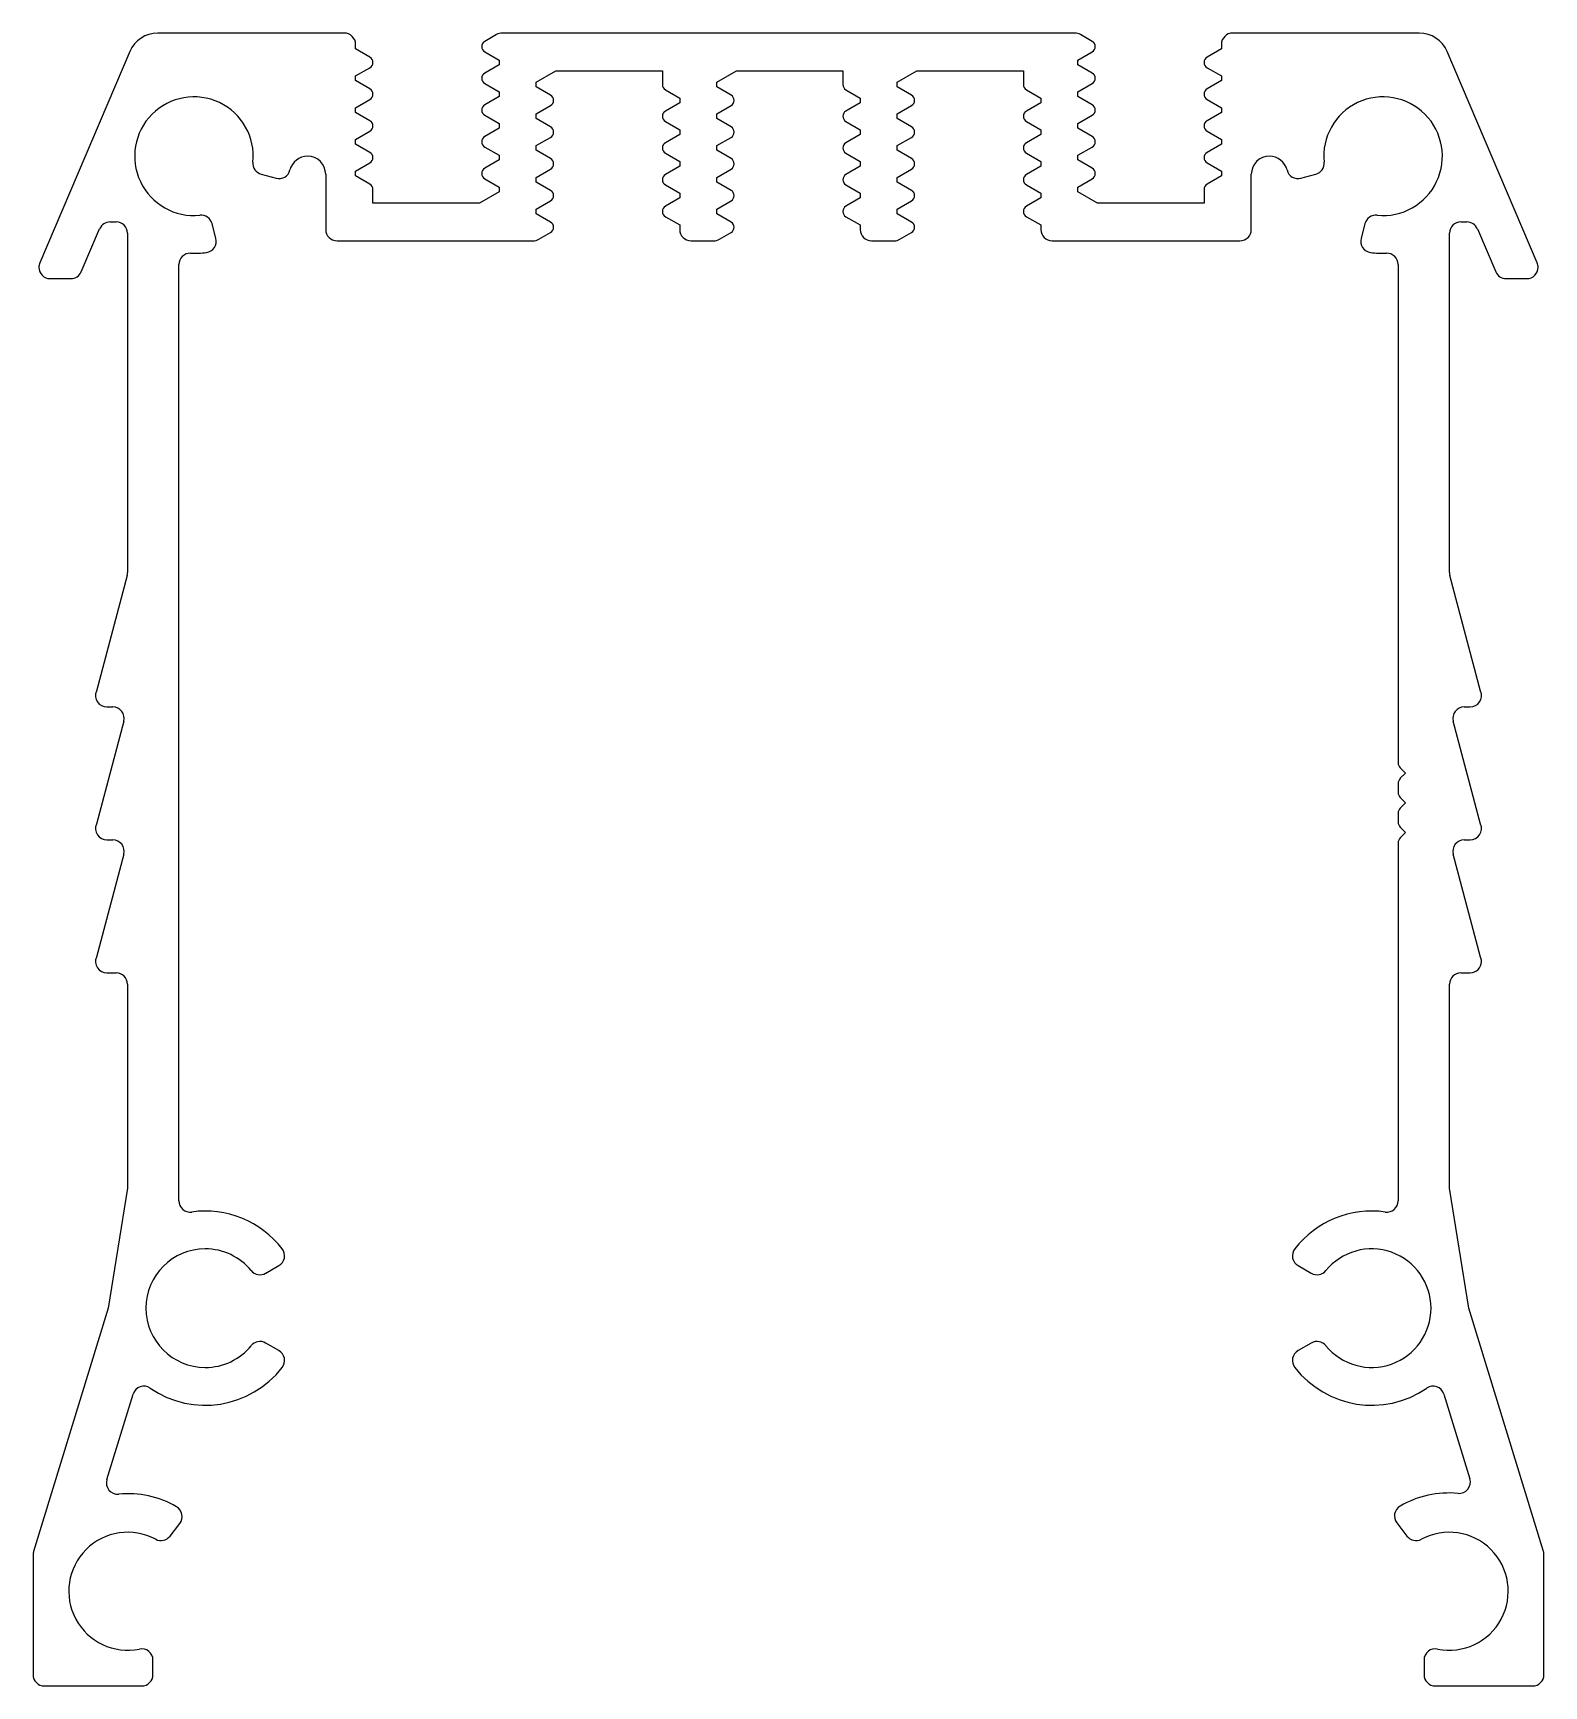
# Model space of a CAD drawing. Extents: x -22 to 28.8, y -26.8 to 28.7.
import ezdxf

# ---------------------------------------------------------------- set-up
doc = ezdxf.new("R2010")
doc.units = 0
doc.header["$MEASUREMENT"] = 0
doc.layers.get('0').update_dxf_attribs({"linetype": 'CONTINUOUS'})

msp = doc.modelspace()

# ---------------------------------------------------------------- linework, layer by layer
for p, q in [((-11.541, 28.734), (-17.813, 28.734)), ((-11.16, 28.201), (-11.16, 28.353)), ((-6.422, 28.683), (-6.816, 28.455)), ((13.023, 28.734), (-6.231, 28.734)), ((13.608, 28.455), (13.213, 28.683)), ((17.951, 28.353), (17.951, 28.201)), ((24.605, 28.734), (18.332, 28.734)), ((-18.748, 28.116), (-21.778, 21.009)), ((-10.677, 27.922), (-11.16, 28.201)), ((-6.816, 28.103), (-6.334, 27.825)), ((-6.334, 27.825), (-6.334, 27.667)), ((13.125, 27.825), (13.608, 28.103)), ((13.125, 27.667), (13.125, 27.825)), ((17.951, 28.201), (17.468, 27.922)), ((28.57, 21.009), (25.539, 28.116)), ((-11.16, 27.291), (-10.677, 27.57)), ((-11.16, 27.134), (-11.16, 27.291)), ((-6.334, 27.667), (-6.816, 27.388)), ((-5.088, 27.083), (-4.428, 27.464)), ((-4.428, 27.464), (-0.846, 27.464)), ((-0.846, 27.464), (-0.846, 27.004)), ((0.983, 27.083), (1.643, 27.464)), ((1.643, 27.464), (5.225, 27.464)), ((5.225, 27.464), (5.225, 27.004)), ((7.053, 27.083), (7.713, 27.464)), ((7.713, 27.464), (11.295, 27.464)), ((11.295, 27.464), (11.295, 27.004)), ((13.608, 27.388), (13.125, 27.667)), ((17.468, 27.57), (17.951, 27.291)), ((17.951, 27.291), (17.951, 27.134)), ((-10.677, 26.855), (-11.16, 27.134)), ((-6.816, 27.037), (-6.334, 26.758)), ((-6.334, 26.758), (-6.334, 26.6)), ((-5.088, 26.925), (-5.088, 27.083)), ((-4.605, 26.647), (-5.088, 26.925)), ((-0.744, 26.828), (-0.262, 26.55)), ((0.983, 26.925), (0.983, 27.083)), ((1.465, 26.647), (0.983, 26.925)), ((5.326, 26.828), (5.809, 26.55)), ((7.053, 26.925), (7.053, 27.083)), ((7.536, 26.647), (7.053, 26.925)), ((11.397, 26.828), (11.879, 26.55)), ((13.125, 26.758), (13.608, 27.037)), ((13.125, 26.6), (13.125, 26.758)), ((17.951, 27.134), (17.468, 26.855)), ((-11.16, 26.225), (-10.677, 26.503)), ((-11.16, 26.067), (-11.16, 26.225)), ((-6.334, 26.6), (-6.816, 26.322)), ((-5.088, 26.016), (-4.605, 26.295)), ((-0.262, 26.392), (-0.744, 26.113)), ((-0.262, 26.55), (-0.262, 26.392)), ((0.983, 26.016), (1.465, 26.295)), ((5.809, 26.392), (5.326, 26.113)), ((5.809, 26.55), (5.809, 26.392)), ((7.053, 26.016), (7.536, 26.295)), ((11.879, 26.392), (11.397, 26.113)), ((11.879, 26.55), (11.879, 26.392)), ((13.608, 26.322), (13.125, 26.6)), ((17.468, 26.503), (17.951, 26.225)), ((17.951, 26.225), (17.951, 26.067)), ((-10.677, 25.788), (-11.16, 26.067)), ((-6.816, 25.97), (-6.334, 25.691)), ((-6.334, 25.691), (-6.334, 25.534)), ((-5.088, 25.859), (-5.088, 26.016)), ((-4.605, 25.58), (-5.088, 25.859)), ((-0.744, 25.761), (-0.262, 25.483)), ((0.983, 25.859), (0.983, 26.016)), ((1.465, 25.58), (0.983, 25.859)), ((5.326, 25.761), (5.809, 25.483)), ((7.053, 25.859), (7.053, 26.016)), ((7.536, 25.58), (7.053, 25.859)), ((11.397, 25.761), (11.879, 25.483)), ((13.125, 25.691), (13.608, 25.97)), ((13.125, 25.534), (13.125, 25.691)), ((17.951, 26.067), (17.468, 25.788)), ((-11.16, 25.158), (-10.677, 25.436)), ((-11.16, 25), (-11.16, 25.158)), ((-6.334, 25.534), (-6.816, 25.255)), ((-5.088, 24.949), (-4.605, 25.228)), ((-0.262, 25.325), (-0.744, 25.047)), ((-0.262, 25.483), (-0.262, 25.325)), ((0.983, 24.949), (1.465, 25.228)), ((5.809, 25.325), (5.326, 25.047)), ((5.809, 25.483), (5.809, 25.325)), ((7.053, 24.949), (7.536, 25.228)), ((11.879, 25.325), (11.397, 25.047)), ((11.879, 25.483), (11.879, 25.325)), ((13.608, 25.255), (13.125, 25.534)), ((17.468, 25.436), (17.951, 25.158)), ((17.951, 25.158), (17.951, 25)), ((-10.677, 24.721), (-11.16, 25)), ((-6.816, 24.903), (-6.334, 24.624)), ((-6.334, 24.467), (-6.816, 24.188)), ((-6.334, 24.624), (-6.334, 24.467)), ((-5.088, 24.792), (-5.088, 24.949)), ((-4.605, 24.513), (-5.088, 24.792)), ((-0.744, 24.695), (-0.262, 24.416)), ((0.983, 24.792), (0.983, 24.949)), ((1.465, 24.513), (0.983, 24.792)), ((5.326, 24.695), (5.809, 24.416)), ((7.053, 24.792), (7.053, 24.949)), ((7.536, 24.513), (7.053, 24.792)), ((11.397, 24.695), (11.879, 24.416)), ((13.125, 24.624), (13.608, 24.903)), ((13.125, 24.467), (13.125, 24.624)), ((13.608, 24.188), (13.125, 24.467)), ((17.951, 25), (17.468, 24.721)), ((-14.33, 23.987), (-13.834, 23.854)), ((-12.165, 23.985), (-12.165, 22.13)), ((-11.16, 24.091), (-10.677, 24.37)), ((-11.16, 23.933), (-11.16, 24.091)), ((-10.677, 23.655), (-11.16, 23.933)), ((-5.088, 23.883), (-4.605, 24.161)), ((-0.262, 24.258), (-0.744, 23.98)), ((-0.262, 24.416), (-0.262, 24.258)), ((0.983, 23.883), (1.465, 24.161)), ((5.809, 24.258), (5.326, 23.98)), ((5.809, 24.416), (5.809, 24.258)), ((7.053, 23.883), (7.536, 24.161)), ((11.879, 24.258), (11.397, 23.98)), ((11.879, 24.416), (11.879, 24.258)), ((17.468, 24.37), (17.951, 24.091)), ((17.951, 23.933), (17.468, 23.655)), ((17.951, 24.091), (17.951, 23.933)), ((18.957, 22.13), (18.957, 23.985)), ((20.625, 23.854), (21.121, 23.987)), ((-10.575, 23.019), (-10.575, 23.479)), ((-6.334, 23.4), (-6.993, 23.019)), ((-6.816, 23.836), (-6.334, 23.558)), ((-6.334, 23.558), (-6.334, 23.4)), ((-5.088, 23.725), (-5.088, 23.883)), ((-4.605, 23.446), (-5.088, 23.725)), ((-0.744, 23.628), (-0.262, 23.349)), ((-0.262, 23.349), (-0.262, 23.192)), ((0.983, 23.725), (0.983, 23.883)), ((1.465, 23.446), (0.983, 23.725)), ((5.326, 23.628), (5.809, 23.349)), ((5.809, 23.349), (5.809, 23.192)), ((7.053, 23.725), (7.053, 23.883)), ((7.536, 23.446), (7.053, 23.725)), ((11.397, 23.628), (11.879, 23.349)), ((11.879, 23.349), (11.879, 23.192)), ((13.125, 23.558), (13.608, 23.836)), ((13.125, 23.4), (13.125, 23.558)), ((13.785, 23.019), (13.125, 23.4)), ((17.367, 23.479), (17.367, 23.019)), ((-6.993, 23.019), (-10.575, 23.019)), ((-5.088, 22.816), (-4.605, 23.094)), ((-5.088, 22.658), (-5.088, 22.816)), ((-0.262, 23.192), (-0.744, 22.913)), ((0.983, 22.816), (1.465, 23.094)), ((0.983, 22.658), (0.983, 22.816)), ((5.809, 23.192), (5.326, 22.913)), ((7.053, 22.816), (7.536, 23.094)), ((7.053, 22.658), (7.053, 22.816)), ((11.879, 23.192), (11.397, 22.913)), ((17.367, 23.019), (13.785, 23.019)), ((-19.416, 22.384), (-19.21, 22.384)), ((-15.854, 21.833), (-15.987, 22.329)), ((-4.605, 22.38), (-5.088, 22.658)), ((-0.744, 22.561), (-0.262, 22.282)), ((-0.262, 22.282), (-0.262, 22.13)), ((1.465, 22.38), (0.983, 22.658)), ((5.326, 22.561), (5.809, 22.282)), ((5.809, 22.282), (5.809, 22.13)), ((7.536, 22.38), (7.053, 22.658)), ((11.397, 22.561), (11.879, 22.282)), ((11.879, 22.282), (11.879, 22.13)), ((22.779, 22.329), (22.646, 21.833)), ((26.002, 22.384), (26.208, 22.384)), ((-20.382, 20.71), (-19.767, 22.152)), ((-18.829, 22.003), (-18.829, 10.596)), ((-11.784, 21.749), (-5.19, 21.749)), ((-4.999, 21.8), (-4.605, 22.028)), ((0.119, 21.749), (0.881, 21.749)), ((1.071, 21.8), (1.465, 22.028)), ((6.19, 21.749), (6.951, 21.749)), ((7.142, 21.8), (7.536, 22.028)), ((12.26, 21.749), (18.576, 21.749)), ((25.621, 10.596), (25.621, 22.003)), ((26.558, 22.152), (27.173, 20.71)), ((-17.102, -10.522), (-17.102, 20.951)), ((23.894, 20.951), (23.894, 4.21)), ((-21.428, 20.479), (-20.732, 20.479)), ((27.523, 20.479), (28.219, 20.479)), ((-18.842, 10.498), (-19.873, 6.609)), ((26.665, 6.609), (25.633, 10.498)), ((-18.956, 5.6), (-19.873, 2.141)), ((-19.523, 6.078), (-19.324, 6.078)), ((26.665, 2.141), (25.748, 5.6)), ((26.116, 6.078), (26.314, 6.078)), ((23.967, 4.033), (24.143, 3.856)), ((23.894, 3.503), (23.894, 3.21)), ((24.143, 3.856), (23.967, 3.68)), ((23.967, 3.033), (24.143, 2.856)), ((24.143, 2.856), (23.967, 2.68)), ((23.894, 2.503), (23.894, 2.21)), ((23.967, 2.033), (24.143, 1.856)), ((24.143, 1.856), (23.967, 1.68)), ((-18.956, 1.132), (-19.873, -2.327)), ((-19.523, 1.61), (-19.324, 1.61)), ((23.894, 1.503), (23.894, -10.522)), ((26.665, -2.327), (25.748, 1.132)), ((26.116, 1.61), (26.314, 1.61)), ((-19.523, -2.857), (-19.21, -2.857)), ((-18.829, -3.238), (-18.829, -10.102)), ((25.621, -10.102), (25.621, -3.238)), ((26.002, -2.857), (26.314, -2.857)), ((-18.829, -10.102), (-19.477, -14.131)), ((26.268, -14.131), (25.621, -10.102)), ((-14.183, -12.959), (-13.738, -12.702)), ((20.53, -12.702), (20.974, -12.959)), ((-19.477, -14.131), (-21.988, -22.309)), ((28.779, -22.309), (26.268, -14.131)), ((-13.738, -15.56), (-14.183, -15.303)), ((20.974, -15.303), (20.53, -15.56)), ((-19.522, -19.892), (-18.641, -17.024)), ((25.433, -17.024), (26.305, -19.866)), ((-17.399, -21.795), (-17.072, -21.369)), ((23.848, -21.348), (24.19, -21.795)), ((-22.004, -22.42), (-22.004, -26.45)), ((28.796, -26.45), (28.796, -22.42)), ((-17.972, -26.45), (-17.972, -25.963)), ((24.764, -25.963), (24.764, -26.45)), ((-21.623, -26.831), (-18.353, -26.831)), ((25.145, -26.831), (28.415, -26.831))]:
    msp.add_line(p, q)
for centre, radius, start, end in [((-17.813, 27.718), 1.016, 90, 156.908), ((-11.541, 28.353), 0.381, 0, 90), ((-6.715, 28.279), 0.203, 120, 180), ((-6.231, 28.353), 0.381, 90, 120), ((13.023, 28.353), 0.381, 60, 90), ((13.506, 28.279), 0.203, 360, 60), ((18.332, 28.353), 0.381, 90, 180), ((24.605, 27.718), 1.016, 23.092, 90), ((-10.779, 27.746), 0.203, 300, 60), ((-6.715, 28.279), 0.203, 180, 240), ((13.506, 28.279), 0.203, 300, 360), ((17.57, 27.746), 0.203, 120, 240), ((-6.715, 27.213), 0.203, 120, 180), ((13.506, 27.213), 0.203, 360, 60), ((-10.779, 26.679), 0.203, 0, 60), ((-10.779, 26.679), 0.203, 300, 360), ((-6.715, 27.213), 0.203, 180, 240), ((-0.643, 27.004), 0.203, 180, 240), ((5.428, 27.004), 0.203, 180, 240), ((11.498, 27.004), 0.203, 180, 240), ((13.506, 27.213), 0.203, 300, 360), ((17.57, 26.679), 0.203, 120, 180), ((17.57, 26.679), 0.203, 180, 240), ((-16.594, 24.594), 1.994, 354.2317, 275.7683), ((-6.715, 26.146), 0.203, 120, 180), ((-6.715, 26.146), 0.203, 180, 240), ((-4.707, 26.471), 0.203, 0, 60), ((-4.707, 26.471), 0.203, 300, 360), ((1.364, 26.471), 0.203, 0, 60), ((1.364, 26.471), 0.203, 300, 360), ((7.434, 26.471), 0.203, 0, 60), ((7.434, 26.471), 0.203, 300, 360), ((13.506, 26.146), 0.203, 0, 60), ((13.506, 26.146), 0.203, 300, 360), ((23.386, 24.594), 1.994, 264.2317, 185.7683), ((-10.779, 25.612), 0.203, 0, 60), ((-10.779, 25.612), 0.203, 300, 360), ((-4.707, 25.404), 0.203, 0, 60), ((-0.643, 25.937), 0.203, 120, 180), ((-0.643, 25.937), 0.203, 180, 240), ((1.364, 25.404), 0.203, 0, 60), ((5.428, 25.937), 0.203, 120, 180), ((5.428, 25.937), 0.203, 180, 240), ((7.434, 25.404), 0.203, 0, 60), ((11.498, 25.937), 0.203, 120, 180), ((11.498, 25.937), 0.203, 180, 240), ((17.57, 25.612), 0.203, 120, 180), ((17.57, 25.612), 0.203, 180, 240), ((-6.715, 25.079), 0.203, 120, 180), ((-6.715, 25.079), 0.203, 180, 240), ((-4.707, 25.404), 0.203, 300, 360), ((-0.643, 24.871), 0.203, 120, 180), ((1.364, 25.404), 0.203, 300, 360), ((5.428, 24.871), 0.203, 120, 180), ((7.434, 25.404), 0.203, 300, 360), ((11.498, 24.871), 0.203, 120, 180), ((13.506, 25.079), 0.203, 0, 60), ((13.506, 25.079), 0.203, 300, 360), ((-12.774, 23.985), 0.609, 90, 166.1321), ((-12.774, 23.985), 0.609, 0, 90), ((-10.779, 24.546), 0.203, 0, 60), ((-10.779, 24.546), 0.203, 300, 360), ((-4.707, 24.337), 0.203, 0, 60), ((-0.643, 24.871), 0.203, 180, 240), ((1.364, 24.337), 0.203, 0, 60), ((5.428, 24.871), 0.203, 180, 240), ((7.434, 24.337), 0.203, 0, 60), ((11.498, 24.871), 0.203, 180, 240), ((17.57, 24.546), 0.203, 120, 180), ((17.57, 24.546), 0.203, 180, 240), ((19.566, 23.985), 0.609, 90, 180), ((19.566, 23.985), 0.609, 13.8679, 90), ((-14.231, 24.355), 0.381, 174.2317, 255), ((-13.735, 24.222), 0.381, 255, 346.1321), ((-6.715, 24.012), 0.203, 120, 180), ((-6.715, 24.012), 0.203, 180, 240), ((-4.707, 24.337), 0.203, 300, 360), ((-0.643, 23.804), 0.203, 120, 180), ((1.364, 24.337), 0.203, 300, 360), ((5.428, 23.804), 0.203, 120, 180), ((7.434, 24.337), 0.203, 300, 360), ((11.498, 23.804), 0.203, 120, 180), ((13.506, 24.012), 0.203, 0, 60), ((13.506, 24.012), 0.203, 300, 360), ((20.527, 24.222), 0.381, 193.8679, 285), ((21.023, 24.355), 0.381, 285, 5.7683), ((-10.779, 23.479), 0.203, 360, 60), ((-4.707, 23.27), 0.203, 0, 60), ((-0.643, 23.804), 0.203, 180, 240), ((1.364, 23.27), 0.203, 0, 60), ((5.428, 23.804), 0.203, 180, 240), ((7.434, 23.27), 0.203, 0, 60), ((11.498, 23.804), 0.203, 180, 240), ((17.57, 23.479), 0.203, 120, 180), ((-4.707, 23.27), 0.203, 300, 360), ((-0.643, 22.737), 0.203, 120, 240), ((1.364, 23.27), 0.203, 300, 360), ((5.428, 22.737), 0.203, 120, 240), ((7.434, 23.27), 0.203, 300, 360), ((11.498, 22.737), 0.203, 120, 240), ((-19.416, 22.003), 0.381, 90, 156.908), ((-19.21, 22.003), 0.381, 0, 90), ((-16.355, 22.231), 0.381, 15, 95.7683), ((-4.707, 22.204), 0.203, 0, 60), ((1.364, 22.204), 0.203, 0, 60), ((7.434, 22.204), 0.203, 0, 60), ((23.147, 22.231), 0.381, 84.2317, 165), ((26.002, 22.003), 0.381, 90, 180), ((26.208, 22.003), 0.381, 23.092, 90), ((-16.223, 21.735), 0.381, 277.4057, 15), ((-11.784, 22.13), 0.381, 180, 270), ((-5.19, 22.13), 0.381, 270, 300), ((-4.707, 22.204), 0.203, 300, 360), ((0.119, 22.13), 0.381, 180, 270), ((0.881, 22.13), 0.381, 270, 300), ((1.364, 22.204), 0.203, 300, 360), ((6.19, 22.13), 0.381, 180, 270), ((6.951, 22.13), 0.381, 270, 300), ((7.434, 22.204), 0.203, 300, 360), ((12.26, 22.13), 0.381, 180, 270), ((18.576, 22.13), 0.381, 270, 0), ((23.014, 21.735), 0.381, 165, 262.5943), ((-16.721, 20.951), 0.381, 88.0032, 180), ((-16.594, 24.594), 3.264, 268.0032, 277.4057), ((23.386, 24.594), 3.264, 262.5943, 271.9968), ((23.513, 20.951), 0.381, 360, 91.9968), ((-21.428, 20.86), 0.381, 156.908, 180), ((-21.428, 20.86), 0.381, 180, 270), ((-20.732, 20.86), 0.381, 270, 336.908), ((27.523, 20.86), 0.381, 203.092, 270), ((28.219, 20.86), 0.381, 270, 360), ((28.219, 20.86), 0.381, 0, 23.092), ((-19.21, 10.596), 0.381, 345.1523, 0), ((26.002, 10.596), 0.381, 180, 194.8477), ((-19.523, 6.459), 0.381, 156.908, 270), ((26.314, 6.459), 0.381, 270, 23.092), ((-19.324, 5.697), 0.381, 345.1523, 90), ((26.116, 5.697), 0.381, 90, 194.8477), ((24.143, 4.21), 0.25, 180, 225), ((24.143, 3.503), 0.25, 135, 180), ((24.143, 3.21), 0.25, 180, 225), ((24.143, 2.503), 0.25, 135, 180), ((-19.523, 1.991), 0.381, 156.908, 270), ((24.143, 2.21), 0.25, 180, 225), ((24.143, 1.503), 0.25, 135, 180), ((26.314, 1.991), 0.381, 270, 23.092), ((-19.324, 1.229), 0.381, 345.1523, 90), ((26.116, 1.229), 0.381, 90, 194.8477), ((-19.523, -2.476), 0.381, 156.908, 270), ((26.314, -2.476), 0.381, 270, 360), ((26.314, -2.476), 0.381, 0, 23.092), ((-19.21, -3.238), 0.381, 360, 90), ((26.002, -3.238), 0.381, 90, 180), ((-16.721, -10.522), 0.381, 180, 278.0116), ((23.513, -10.522), 0.381, 261.9884, 360), ((-16.213, -14.131), 3.264, 37.5943, 98.0116), ((23.005, -14.131), 3.264, 81.9884, 142.4057), ((-16.213, -14.131), 1.994, 90, 270), ((-16.213, -14.131), 1.994, 39.2317, 90), ((-13.929, -12.372), 0.381, 300, 37.5943), ((20.72, -12.372), 0.381, 142.4057, 240), ((23.005, -14.131), 1.994, 219.2317, 140.7683), ((-14.374, -12.629), 0.381, 219.2317, 300), ((21.165, -12.629), 0.381, 240, 320.7683), ((-16.213, -14.131), 1.994, 270, 320.7683), ((-14.374, -15.633), 0.381, 60, 140.7683), ((21.165, -15.633), 0.381, 39.2317, 120), ((-13.929, -15.89), 0.381, 322.4057, 60), ((20.72, -15.89), 0.381, 120, 217.5943), ((-16.213, -14.131), 3.264, 235.5121, 322.4057), ((23.005, -14.131), 3.264, 217.5943, 304.4879), ((-18.277, -17.135), 0.381, 55.5121, 162.9331), ((25.068, -17.135), 0.381, 17.0669, 124.4879), ((-19.158, -20.004), 0.381, 162.9331, 275.3106), ((25.941, -19.978), 0.381, 264.852, 17.0669), ((-18.819, -23.646), 3.277, 60.0608, 95.3106), ((25.611, -23.646), 3.302, 84.852, 120.0053), ((-17.374, -21.137), 0.381, 322.5, 60.0608), ((24.15, -21.116), 0.381, 120.0053, 217.5), ((-18.819, -23.646), 1.983, 61.7758, 281.3666), ((25.611, -23.646), 1.983, 258.6334, 118.2242), ((-17.701, -21.563), 0.381, 241.7758, 322.5), ((24.493, -21.563), 0.381, 217.5, 298.2242), ((-21.623, -22.42), 0.381, 162.9331, 180), ((28.415, -22.42), 0.381, 0, 17.0669), ((-18.353, -25.963), 0.381, 360, 101.3666), ((25.145, -25.963), 0.381, 78.6334, 180), ((-21.623, -26.45), 0.381, 180, 270), ((-18.353, -26.45), 0.381, 270, 360), ((25.145, -26.45), 0.381, 180, 270), ((28.415, -26.45), 0.381, 270, 0)]:
    msp.add_arc(centre, radius, start, end)

doc.saveas('drawing.dxf')
